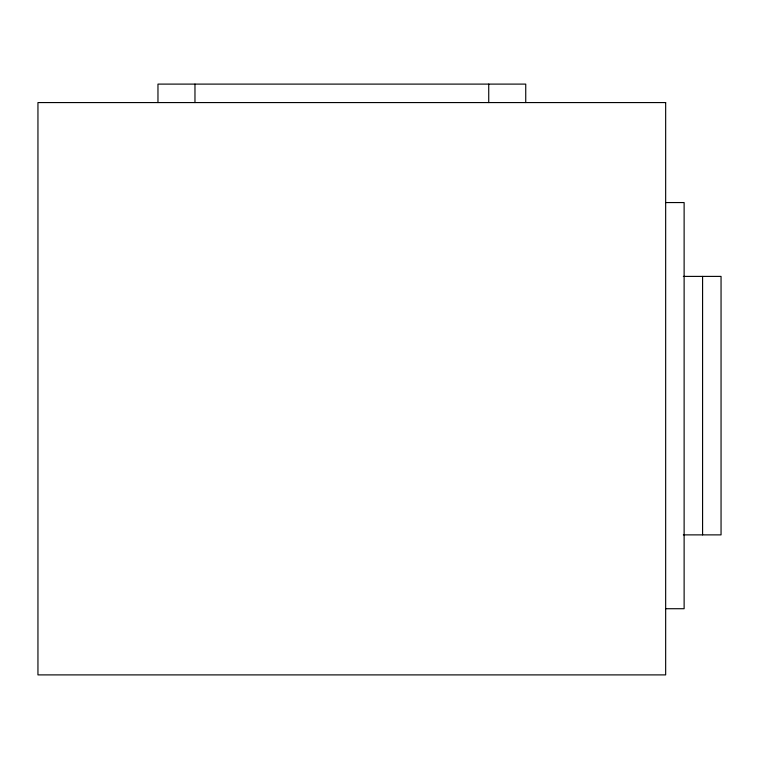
<?xml version="1.0" encoding="UTF-8"?>
<svg xmlns="http://www.w3.org/2000/svg" width="759" height="759" viewBox="0 0 759 759"><rect width="100%" height="100%" fill="white"/><g stroke="black" fill="none" stroke-linecap="round" stroke-linejoin="round"><path stroke-width="1.14" d="M665.662 202.558L684.125 202.558L684.125 608.718L665.662 608.718M683.337 276.399L721.05 276.399L721.05 534.877L683.337 534.877M702.587 276.399L702.587 534.877M525.74 102.569L525.74 84.107L157.967 84.107L157.967 102.569M488.73 84.107L488.73 102.569M194.968 84.107L194.968 102.569M665.662 102.569L37.95 102.569L37.95 674.893L665.662 674.893L665.662 102.569"/></g></svg>
